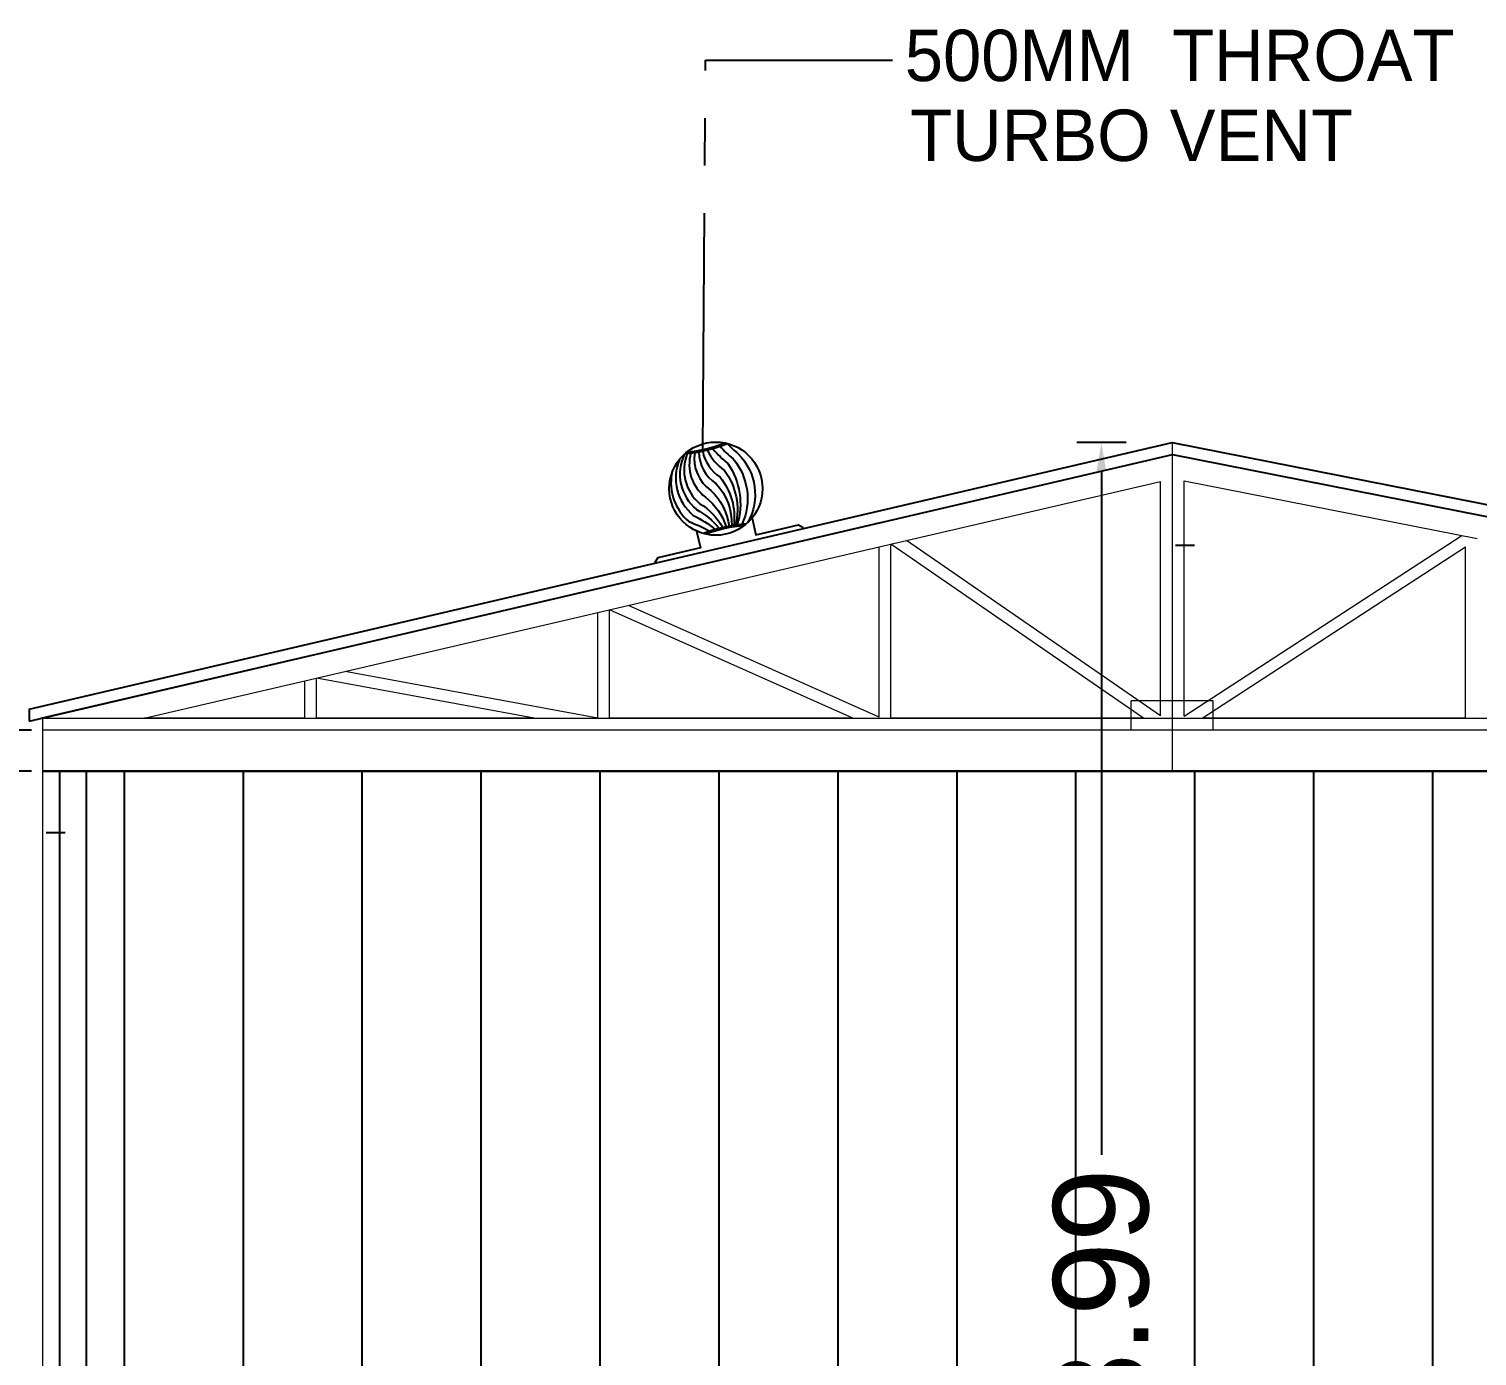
# Model space of a CAD drawing. Header units: metres. Extents: x -43 to 13391, y -52 to 4311.
# Drawn here: x 12761.39 to 12769, y 4058.63 to 4065.61 of the extents above; entities that cross this region are included whole.
import ezdxf
from ezdxf.lldxf.tags import DXFTag

# ---------------------------------------------------------------- set-up
doc = ezdxf.new("R2010")
doc.units = ezdxf.units.M
doc.header["$MEASUREMENT"] = 0
doc.linetypes.add('CENTER', pattern=[2, 1.25, -0.25, 0.25, -0.25])
doc.linetypes.add('DOT2', pattern=[0.125, 0, -0.125])
for name, color, linetype in [('BLK_1_FLR_0_REGULAR_ROOM_1', 117, 'Continuous'), ('BLK_1_HT_OF_BLDG', 7, 'Continuous'), ('CENTER', 4, 'CENTER'), ('HID', 4, 'HIDDEN'), ('ID', 3, 'Continuous'), ('TEXT', 4, 'Continuous')]:
    doc.layers.add(name, color=color, linetype=linetype)
doc.layers.add('SHEET', color=6, linetype='Continuous', lineweight=18)
doc.layers.add('STEEL', color=11, linetype='Continuous', lineweight=18)
doc.styles.add('ID', font='GOTHIC.TTF', dxfattribs={"width": 0.85})
doc.styles.get("Standard").update_dxf_attribs({"font": 'arial.ttf'})
doc.styles.add('USA TEXT', font='GOTHIC.TTF')
tags = doc.linetypes.add('HIDDEN', pattern=[0.375, 0.25, -0.125]).pattern_tags.tags
tags[6:7] = [DXFTag(74, 4), DXFTag(75, 0), DXFTag(340, '0'), DXFTag(46, 1.0), DXFTag(50, 0.0), DXFTag(44, 0.0), DXFTag(45, 0.0)]
tags[4:5] = [DXFTag(74, 4), DXFTag(75, 0), DXFTag(340, '0'), DXFTag(46, 1.0), DXFTag(50, 0.0), DXFTag(44, 0.0), DXFTag(45, 0.0)]
doc.dimstyles.new('1-100-ID', dxfattribs={"dimtxt": 0.3, "dimasz": 0.15, "dimexe": 0.1, "dimexo": 0.06, "dimgap": 0.15, "dimtad": 1, "dimzin": 3, "dimdsep": 46, "dimtxsty": 'ID', "dimblk": 'ARCHTICK', "dimcen": 0, "dimclrd": 252, "dimclre": 252, "dimclrt": 3, "dimadec": 0, "dimazin": 0, "dimtfac": 1, "dimtix": 1, "dimtmove": 2, "dimatfit": 3, "dimldrblk": 'OPEN90', "dimfxl": 0, "dimtolj": 1, "dimtzin": 0, "dimarcsym": 0})
doc.dimstyles.get("Standard").update_dxf_attribs({"dimtxt": 0.5, "dimasz": 0.15, "dimexe": 0.13, "dimexo": 0.13, "dimgap": 0.1, "dimtad": 0, "dimzin": 0, "dimdsep": 46, "dimtxsty": 'Standard', "dimcen": 0, "dimadec": 0, "dimazin": 0, "dimtfac": 1, "dimtofl": 0, "dimtmove": 0, "dimatfit": 3, "dimfxl": 0, "dimtolj": 1, "dimtzin": 0, "dimarcsym": 0})

# ---------------------------------------------------------------- blocks, each defined once
blk = doc.blocks.new('TURBO')
at = {"layer": 'HID', "linetype": 'ByBlock'}
for points in [[(102, 927, 0.047601), (220, 778, -0.290424), (223, 82, -0.290424)], [(180, 945, 0.043008), (281, 822, -0.333679), (287, 93, -0.333679)], [(-340, 844, 0.326487), (-272, 241, -0.066086), (-62, 65, -0.066086)], [(-278, 895, 0.347126), (-229, 297, -0.098797), (-19, 71, -0.098797)], [(-250, 894, 0.327886), (-187, 355, -0.129297), (17, 75, -0.129297)], [(-211, 894, 0.310922), (-121, 416, -0.156724), (54, 78, -0.156724)], [(-171, 894, 0.2866), (-55, 478, -0.178171), (86, 80, -0.178171)], [(-127, 896, 0.251458), (10, 541, -0.194416), (115, 82, -0.194416)], [(-86, 899, 0.201001), (59, 603, -0.207799), (136, 82, -0.207799)], [(-35, 904, 0.134165), (115, 667, -0.218557), (157, 83, -0.218557)], [(24, 910, 0.051706), (159, 734, -0.229241), (173, 83, -0.229241)], [(-439, 709, 0.260816), (-328, 184, -0.03426), (-121, 55, -0.03426)]]:
    blk.add_lwpolyline(points, format="xyb", dxfattribs=at)
for points in [[(-260, 74), (-242, -106), (-699, -152), (-737, -196)], [(337, 134), (355, -46), (812, 0), (858, -36)]]:
    blk.add_lwpolyline(points, dxfattribs=at)
blk.add_circle((0, 490), 490, dxfattribs=at)
for centre, radius, start, end in [((-222, 2488), 1594, 267.999, 284.702), ((-222, 2488), 1579, 268.7845, 283.9165), ((179, -1511), 1594, 86.7474, 103.4504), ((179, -1511), 1579, 87.5329, 102.665)]:
    blk.add_arc(centre, radius, start, end, dxfattribs=at)
blk = doc.blocks.new('_ARCHTICK')
at = {"color": 0, "linetype": 'ByBlock', "const_width": 0.15}
blk.add_lwpolyline([(-0.5, -0.5), (0.5, 0.5)], dxfattribs=at)
blk = doc.blocks.new('*D30')
at = {"layer": 'Defpoints', "color": 0, "lineweight": -2, "ltscale": 400}
for p in [(12756.9218, 4061.7086), (12761.4623, 4061.7086), (12761.4623, 4054.4486)]:
    blk.add_point(p, dxfattribs=at)
at = {"layer": 'ID', "color": 252, "linetype": 'DOT2', "lineweight": -2, "ltscale": 400}
for p, q in [((12761.4023, 4061.7086), (12756.8218, 4061.7086)), ((12761.4023, 4054.4486), (12756.8218, 4054.4486))]:
    blk.add_line(p, q, dxfattribs=at)
at = {"layer": 'ID', "color": 252, "lineweight": -2, "ltscale": 400}
blk.add_line((12756.9218, 4054.4486), (12756.9218, 4061.7086), dxfattribs=at)
at = {"layer": 'ID', "color": 252, "lineweight": -2, "ltscale": 400, "xscale": 0.15, "yscale": 0.15, "zscale": 0.15}
for p, rotation in [((12756.9218, 4061.7086), 90), ((12756.9218, 4054.4486), 270)]:
    blk.add_blockref('_ARCHTICK', p, dxfattribs=dict(at, rotation=rotation))
at = {"layer": 'ID', "color": 3, "ltscale": 400, "insert": (12756.6142, 4058.0786), "char_height": 0.3, "attachment_point": 5, "rotation": 90, "style": 'ID'}
blk.add_mtext('\\A1;7.26', dxfattribs=at)
blk = doc.blocks.new('_Open90')
at = {"color": 0, "linetype": 'ByBlock', "lineweight": -2}
for p, q in [((0, 0), (-1, 0)), ((-0.5, 0.5), (0, 0)), ((0, 0), (-0.5, -0.5))]:
    blk.add_line(p, q, dxfattribs=at)
blk = doc.blocks.new('*D31')
at = {"layer": 'Defpoints', "color": 0, "lineweight": -2, "ltscale": 400}
for p in [(12756.9218, 4061.9242), (12761.4623, 4061.9242), (12761.4623, 4061.7086)]:
    blk.add_point(p, dxfattribs=at)
at = {"layer": 'ID', "color": 252, "lineweight": -2, "ltscale": 400}
for p, q in [((12756.9218, 4061.9242), (12756.9218, 4062.0742)), ((12756.9218, 4061.7086), (12756.9218, 4061.9242)), ((12756.9218, 4061.7086), (12756.9218, 4061.5586))]:
    blk.add_line(p, q, dxfattribs=at)
at = {"layer": 'ID', "color": 252, "linetype": 'DOT2', "lineweight": -2, "ltscale": 400}
for p, q in [((12761.4023, 4061.9242), (12756.8218, 4061.9242)), ((12761.4023, 4061.7086), (12756.8218, 4061.7086))]:
    blk.add_line(p, q, dxfattribs=at)
at = {"layer": 'ID', "color": 252, "lineweight": -2, "ltscale": 400, "xscale": 0.15, "yscale": 0.15, "zscale": 0.15}
for p, rotation in [((12756.9218, 4061.9242), 270), ((12756.9218, 4061.7086), 90)]:
    blk.add_blockref('_ARCHTICK', p, dxfattribs=dict(at, rotation=rotation))
at = {"layer": 'ID', "color": 3, "ltscale": 400, "insert": (12756.6142, 4061.8164), "char_height": 0.3, "attachment_point": 5, "rotation": 90, "style": 'ID'}
blk.add_mtext('\\A1;0.22', dxfattribs=at)
blk = doc.blocks.new('*D32')
at = {"layer": 'Defpoints', "color": 0, "lineweight": -2, "ltscale": 400}
for p in [(12757.0992, 4062.8943), (12767.5744, 4062.8943), (12761.6397, 4061.3835)]:
    blk.add_point(p, dxfattribs=at)
at = {"layer": 'ID', "color": 252, "linetype": 'DOT2', "lineweight": -2, "ltscale": 400}
for p, q in [((12767.5144, 4062.8943), (12756.9992, 4062.8943)), ((12761.5797, 4061.3835), (12756.9992, 4061.3835))]:
    blk.add_line(p, q, dxfattribs=at)
at = {"layer": 'ID', "color": 252, "lineweight": -2, "ltscale": 400}
blk.add_line((12757.0992, 4061.3835), (12757.0992, 4062.8943), dxfattribs=at)
at = {"layer": 'ID', "color": 252, "lineweight": -2, "ltscale": 400, "xscale": 0.15, "yscale": 0.15, "zscale": 0.15}
for p, rotation in [((12757.0992, 4062.8943), 90), ((12757.0992, 4061.3835), 270)]:
    blk.add_blockref('_ARCHTICK', p, dxfattribs=dict(at, rotation=rotation))
at = {"layer": 'ID', "color": 3, "ltscale": 400, "insert": (12756.7954, 4062.1389), "char_height": 0.3, "attachment_point": 5, "rotation": 90, "style": 'ID'}
blk.add_mtext('\\A1;1.51', dxfattribs=at)
blk = doc.blocks.new('*D53')
at = {"layer": 'BLK_1_FLR_0_REGULAR_ROOM_1', "color": 0, "lineweight": -2}
for p, q in [((12767.1546, 4063.435), (12766.8946, 4063.435)), ((12767.0246, 4063.285), (12767.0246, 4059.692)), ((12767.0246, 4054.5986), (12767.0246, 4058.1915)), ((12767.0246, 4054.4486), (12767.1546, 4054.4486))]:
    blk.add_line(p, q, dxfattribs=at)
for points in [[(12766.9996, 4063.285), (12767.0496, 4063.285), (12767.0246, 4063.435)], [(12766.9996, 4054.5986), (12767.0496, 4054.5986), (12767.0246, 4054.4486)]]:
    blk.add_solid(points, dxfattribs=at)
at = {"layer": 'Defpoints', "color": 0, "lineweight": -2}
for p in [(12767.0246, 4063.435), (12767.397, 4063.435), (12767.0246, 4054.4486)]:
    blk.add_point(p, dxfattribs=at)
at = {"layer": 'BLK_1_FLR_0_REGULAR_ROOM_1', "color": 0, "insert": (12767.0246, 4058.9418), "char_height": 0.5, "attachment_point": 5, "rotation": 90}
blk.add_mtext('\\A1;8.99', dxfattribs=at)
blk = doc.blocks.new('*D58')
at = {"layer": 'BLK_1_HT_OF_BLDG', "color": 0, "linetype": 'Continuous', "lineweight": -2}
for p, q in [((12759.9685, 4063.435), (12759.7085, 4063.435)), ((12759.8385, 4063.285), (12759.8385, 4059.3853)), ((12759.8385, 4053.9886), (12759.8385, 4057.8883)), ((12759.9685, 4053.8386), (12759.7085, 4053.8386))]:
    blk.add_line(p, q, dxfattribs=at)
for points in [[(12759.8135, 4063.285), (12759.8635, 4063.285), (12759.8385, 4063.435)], [(12759.8135, 4053.9886), (12759.8635, 4053.9886), (12759.8385, 4053.8386)]]:
    blk.add_solid(points, dxfattribs=at)
at = {"layer": 'Defpoints', "color": 0, "linetype": 'Continuous', "lineweight": -2}
for p in [(12759.8385, 4063.435), (12767.397, 4063.435), (12760.5306, 4053.8386)]:
    blk.add_point(p, dxfattribs=at)
at = {"layer": 'BLK_1_HT_OF_BLDG', "color": 0, "linetype": 'Continuous', "lineweight": -2, "insert": (12759.8385, 4058.6368), "char_height": 0.5, "attachment_point": 5, "rotation": 90}
blk.add_mtext('\\A1;9.60', dxfattribs=at)

msp = doc.modelspace()

# ---------------------------------------------------------------- linework, layer by layer
at = {"color": 0, "linetype": 'Continuous'}
for p, q in [((12761.3896, 4062.0343), (12767.397, 4063.435)), ((12767.397, 4063.4346), (12774.3423, 4062.0669))]:
    msp.add_line(p, q, dxfattribs=at)
at = {"ltscale": 400}
for p, q in [((12761.3896, 4061.9711), (12767.3972, 4063.3718)), ((12767.3972, 4063.3718), (12774.3423, 4062.0041))]:
    msp.add_line(p, q, dxfattribs=at)
for p, q in [((12764.4402, 4062.6823), (12765.857, 4063.0127)), ((12762.9002, 4062.3233), (12764.3786, 4062.668)), ((12761.4526, 4061.9858), (12762.8386, 4062.3089)), ((12761.3896, 4062.0343), (12761.3896, 4061.9711)), ((12761.4623, 4061.7086), (12774.1705, 4061.7086))]:
    msp.add_line(p, q)
at = {"linetype": 'Continuous', "lineweight": -2}
for p, q in [((12774.0323, 4061.7086), (12761.4623, 4061.7086)), ((12767.0778, 4061.7086), (12766.8178, 4061.7086))]:
    msp.add_line(p, q, dxfattribs=at)
at = {"layer": 'CENTER'}
for p, q in [((12764.9295, 4063.39), (12764.9442, 4065.4446)), ((12764.9442, 4065.4446), (12765.9273, 4065.4446))]:
    msp.add_line(p, q, dxfattribs=at)
at = {"layer": 'SHEET'}
msp.add_line((12761.4623, 4056.2686), (12761.4623, 4061.9858), dxfattribs=at)
at = {"layer": 'SHEET', "linetype": 'Continuous', "lineweight": -2}
for p, q in [((12761.5521, 4056.2686), (12761.5521, 4061.7086)), ((12761.6923, 4056.2675), (12761.6923, 4061.7086)), ((12761.8907, 4056.2686), (12761.8907, 4061.7086)), ((12762.5157, 4056.2686), (12762.5157, 4061.7086)), ((12763.1407, 4056.8786), (12763.1407, 4061.7086)), ((12763.7657, 4056.8786), (12763.7657, 4061.7086)), ((12764.3907, 4056.2686), (12764.3907, 4061.7086)), ((12765.0157, 4056.2686), (12765.0157, 4061.7086)), ((12765.6407, 4056.2686), (12765.6407, 4061.7086)), ((12766.2657, 4056.2686), (12766.2657, 4061.7086)), ((12766.8907, 4056.2686), (12766.8907, 4061.7086)), ((12767.5157, 4056.2686), (12767.5157, 4061.7086)), ((12768.1407, 4056.2686), (12768.1407, 4061.7086)), ((12768.7657, 4056.2686), (12768.7657, 4061.7086))]:
    msp.add_line(p, q, dxfattribs=at)
at = {"layer": 'SHEET'}
msp.add_lwpolyline([(12761.3897, 4062.034), (12761.3897, 4061.9707), (12767.3972, 4063.3714), (12774.3423, 4062.0038), (12774.3423, 4062.0666), (12767.397, 4063.4346), (12761.3897, 4062.034)], dxfattribs=at)
at = {"layer": 'STEEL'}
for p, q in [((12767.397, 4063.4346), (12767.397, 4061.7086)), ((12765.857, 4062.8862), (12767.3354, 4063.2309)), ((12767.3354, 4061.999), (12767.3354, 4063.2309)), ((12767.4586, 4061.9977), (12767.4586, 4063.2345)), ((12767.4586, 4063.2345), (12768.9986, 4062.9313)), ((12767.4586, 4061.9977), (12768.9178, 4062.9472)), ((12764.3786, 4062.5415), (12765.857, 4062.8862)), ((12765.857, 4061.9916), (12765.857, 4062.8862)), ((12765.9186, 4061.9858), (12765.9186, 4062.9005)), ((12767.246, 4061.9858), (12765.9186, 4062.9005)), ((12767.3354, 4061.999), (12765.9997, 4062.9195)), ((12767.5532, 4061.9858), (12768.937, 4062.8862)), ((12768.937, 4061.9858), (12768.937, 4062.8862)), ((12764.4402, 4061.9858), (12764.4402, 4062.5558)), ((12765.7188, 4061.9858), (12764.4402, 4062.5558)), ((12765.857, 4061.9916), (12764.5395, 4062.579)), ((12762.8386, 4062.1824), (12764.3786, 4062.5415)), ((12764.3786, 4061.9858), (12764.3786, 4062.5415)), ((12761.9951, 4061.9858), (12762.8386, 4062.1824)), ((12762.8386, 4061.9858), (12762.8386, 4062.1824)), ((12762.9002, 4061.9858), (12762.9002, 4062.1968)), ((12764.0445, 4061.9858), (12762.9002, 4062.1968)), ((12764.3786, 4061.9868), (12763.0502, 4062.2318)), ((12767.1814, 4061.9242), (12767.1814, 4062.0782)), ((12767.6126, 4062.0782), (12767.1814, 4062.0782)), ((12767.6126, 4061.9242), (12767.6126, 4062.0782)), ((12761.4526, 4061.9858), (12772.7988, 4061.9858)), ((12762.8386, 4061.9858), (12761.9951, 4061.9858)), ((12764.0445, 4061.9858), (12762.9002, 4061.9858)), ((12765.7188, 4061.9858), (12764.4402, 4061.9858)), ((12767.246, 4061.9858), (12765.9186, 4061.9858)), ((12768.937, 4061.9858), (12767.5532, 4061.9858)), ((12767.6126, 4061.9242), (12761.4623, 4061.9242)), ((12764.3786, 4061.9242), (12762.9002, 4061.9242)), ((12765.857, 4061.9242), (12764.4402, 4061.9242)), ((12767.3354, 4061.9242), (12765.9186, 4061.9242)), ((12770.9298, 4061.9242), (12767.4586, 4061.9242)), ((12774.2623, 4061.7086), (12761.4623, 4061.7086))]:
    msp.add_line(p, q, dxfattribs=at)

# ---------------------------------------------------------------- block references
at = {"color": 5, "xscale": 0.0004998696363099, "yscale": 0.0004998696363099, "zscale": 0.0004998696363099, "rotation": 7.465763553937321}
msp.add_blockref('TURBO', (12765.0304, 4062.9499), dxfattribs=at)

# ---------------------------------------------------------------- texts
at = {"layer": 'TEXT', "style": 'USA TEXT'}
for s, p in [('500MM  THROAT', (12765.9915, 4065.3342)), ('TURBO VENT', (12766.0195, 4064.9146))]:
    msp.add_text(s, height=0.27, dxfattribs=at).set_placement(p)

# ---------------------------------------------------------------- dimensions: what is measured, and where the dimension line sits
at = {"layer": 'BLK_1_FLR_0_REGULAR_ROOM_1', "color": 4}
dim = msp.add_linear_dim(base=(12767.0246, 4063.435), p1=(12767.0246, 4054.4486), p2=(12767.397, 4063.435), angle=90, dimstyle='Standard', override={"dimpost": '\\X'}, dxfattribs=at)
dim.commit()
dim.dimension.update_dxf_attribs({"geometry": '*D53', "text_midpoint": (12767.0246, 4058.9418)})
at = {"layer": 'BLK_1_HT_OF_BLDG', "color": 5, "linetype": 'Continuous', "lineweight": -2}
dim = msp.add_linear_dim(base=(12759.8385, 4063.435), p1=(12760.5306, 4053.8386), p2=(12767.397, 4063.435), angle=90, dimstyle='Standard', override={"dimpost": '\\X'}, dxfattribs=at)
dim.commit()
dim.dimension.update_dxf_attribs({"geometry": '*D58', "text_midpoint": (12759.8385, 4058.6368)})
at = {"layer": 'ID', "ltscale": 400}
for base, p1, p2, picture, middle in [((12757.0992, 4062.8943), (12761.6397, 4061.3835), (12767.5744, 4062.8943), '*D32', (12756.7954, 4062.1389)), ((12756.9218, 4061.9242), (12761.4623, 4061.7086), (12761.4623, 4061.9242), '*D31', (12756.6142, 4061.8164)), ((12756.9218, 4061.7086), (12761.4623, 4054.4486), (12761.4623, 4061.7086), '*D30', (12756.6142, 4058.0786))]:
    dim = msp.add_linear_dim(base=base, p1=p1, p2=p2, angle=90, dimstyle='1-100-ID', dxfattribs=at)
    dim.commit()
    dim.dimension.update_dxf_attribs({"geometry": picture, "text_midpoint": middle})

doc.saveas('drawing.dxf')
